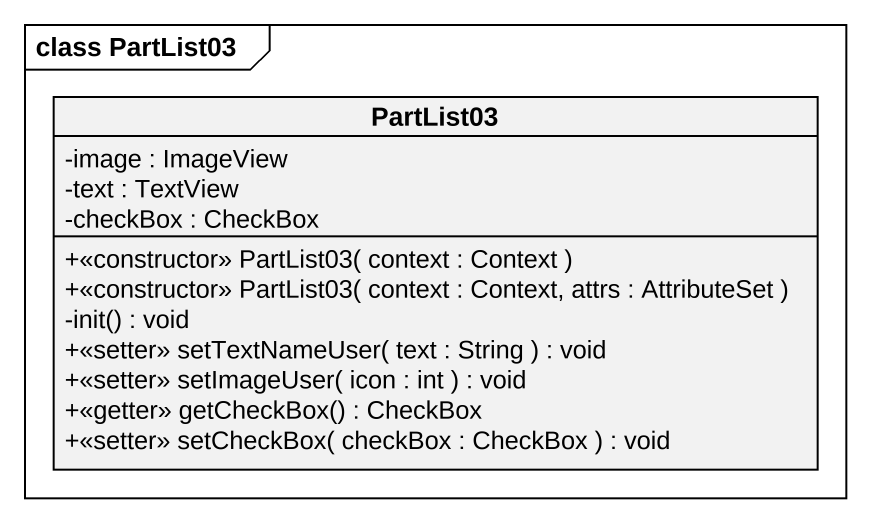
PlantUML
@startuml
mainframe class PartList03
hide circle
hide empty members
skinparam classAttributeIconSize 0
class PartList03 {
  -image : ImageView
  -text : TextView
  -checkBox : CheckBox
  +<<constructor>> PartList03( context : Context )
  +<<constructor>> PartList03( context : Context, attrs : AttributeSet )
  -init() : void
  +<<setter>> setTextNameUser( text : String ) : void
  +<<setter>> setImageUser( icon : int ) : void
  +<<getter>> getCheckBox() : CheckBox
  +<<setter>> setCheckBox( checkBox : CheckBox ) : void
}
@enduml
